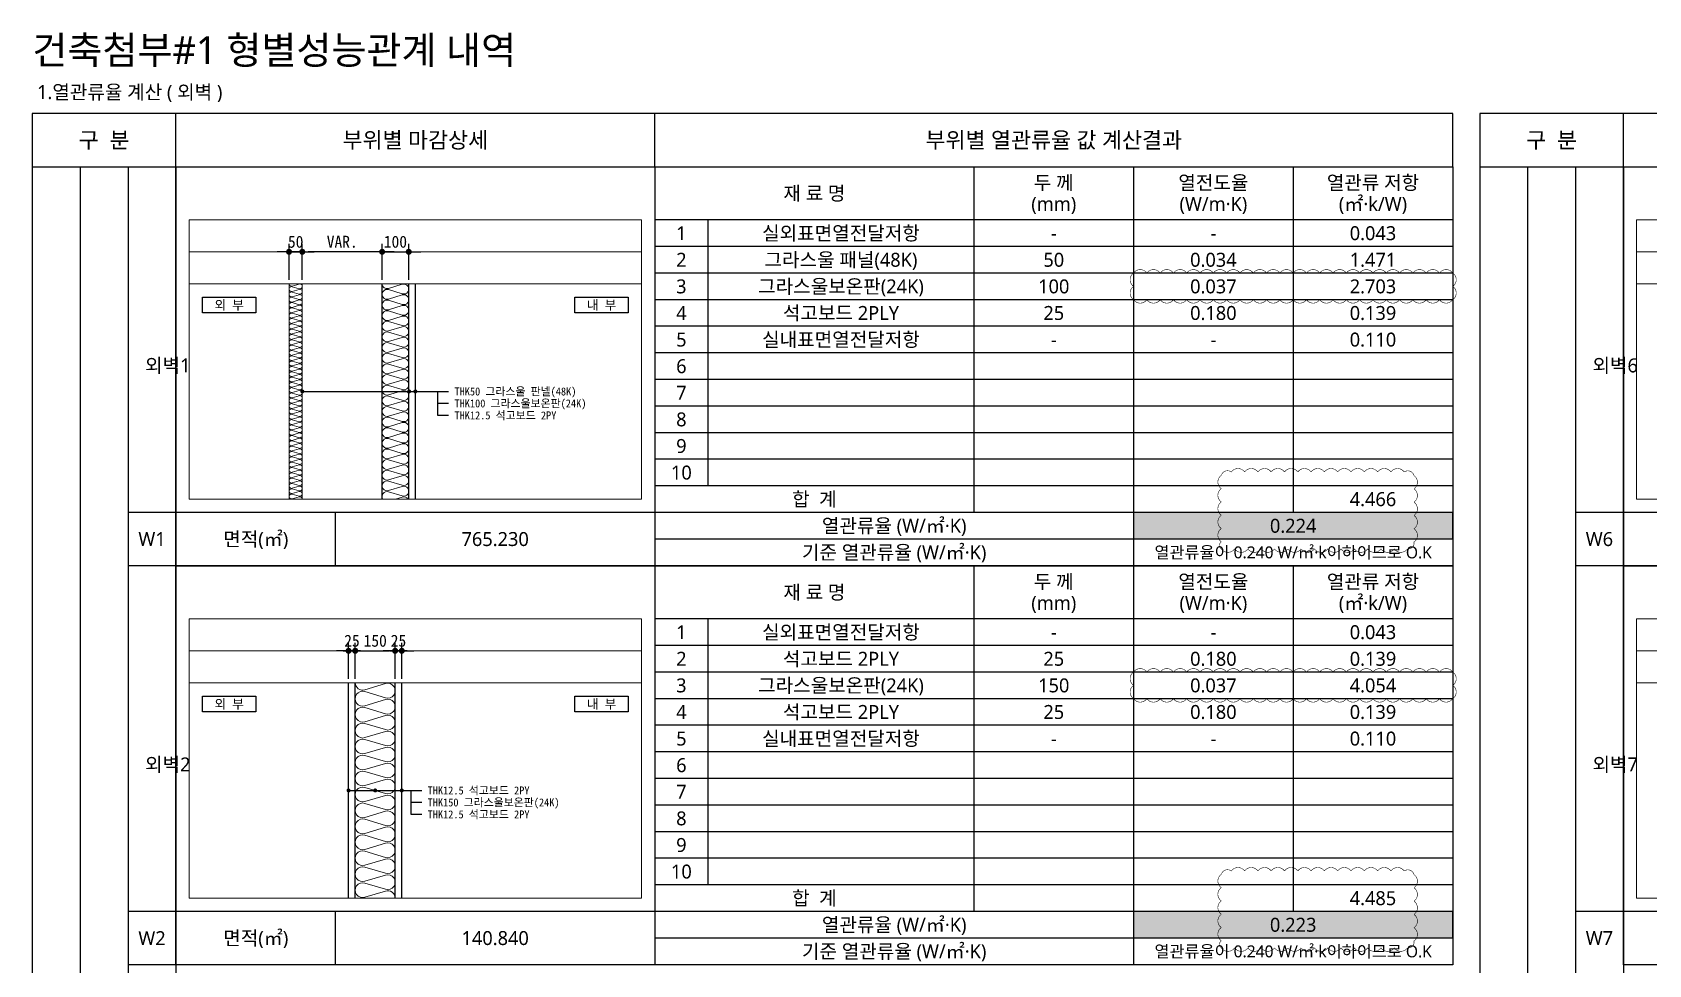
# Model space of a CAD drawing. Header units: millimetres. Extents: x 433 to 50040, y -8477 to -471.
# Drawn here: x 433 to 6510, y -3976 to -471 of the extents above; entities that cross this region are included whole.
import ezdxf
from ezdxf.enums import TextEntityAlignment as Align

# ---------------------------------------------------------------- set-up
doc = ezdxf.new("R2010")
doc.units = ezdxf.units.MM
doc.header["$MEASUREMENT"] = 0
doc.header["$PDSIZE"] = -10
doc.layers.get('0').update_dxf_attribs({"linetype": 'CONTINUOUS'})
doc.layers.get('Defpoints').update_dxf_attribs({"color": 153, "linetype": 'CONTINUOUS'})
doc.layers.add('2', color=4, linetype='CONTINUOUS')
doc.layers.add('RXANNOT', color=4, linetype='CONTINUOUS')
for name, color, linetype, lineweight in [('A-DIMS', 7, 'CONTINUOUS', 25), ('A-MKXS-LEAD', 7, 'CONTINUOUS', 25), ('A-MKXS-TEXT1', 3, 'CONTINUOUS', 25), ('A-MKXX-NAME', 3, 'CONTINUOUS', 25), ('A-MKXX-SYMB', 7, 'CONTINUOUS', 25), ('A-WAXM-DRYW', 4, 'CONTINUOUS', 25), ('A-WAXM-PANL', 6, 'CONTINUOUS', 20), ('A-XXXX-HATC', 8, 'CONTINUOUS', 18), ('A-XXXX-INSL2', 8, 'CONTINUOUS', 18), ('A-XXXX-TABL', 7, 'CONTINUOUS', 25), ('A-XXXX-TXT1', 3, 'CONTINUOUS', 25), ('REV-202205', 20, 'CONTINUOUS', 25)]:
    doc.layers.add(name, color=color, linetype=linetype, lineweight=lineweight)
doc.layers.add('A-XXXX-NPLT', color=144, linetype='CONTINUOUS', lineweight=15, plot=False)
doc.styles.add('HY울릉도L', font='')
doc.styles.add('돋움체', font='')
doc.styles.add('맑은고딕', font='malgun.ttf')
doc.styles.get('HY울릉도L').set_extended_font_data('HYwulM')
doc.styles.get('돋움체').set_extended_font_data('DotumChe')
doc.dimstyles.new('CDIM', dxfattribs={"dimtxt": 3, "dimasz": 1.5, "dimexe": 2, "dimexo": 1, "dimgap": 1, "dimtad": 1, "dimdec": 0, "dimrnd": 0.5, "dimzin": 0, "dimdsep": 32, "dimlunit": 6, "dimtxsty": 'HY울릉도L', "dimblk1": '_CIDOT', "dimblk2": '_CIDOT', "dimsah": 1, "dimcen": 5.5, "dimclrd": 2, "dimclre": 2, "dimclrt": 7, "dimadec": 0, "dimazin": 0, "dimtfac": 1, "dimtdec": 0, "dimtix": 1, "dimtmove": 2, "dimatfit": 1, "dimldrblk": '_CIDOT', "dimfxl": 1, "dimtolj": 1, "dimtzin": 0, "dimlwd": -1, "dimarcsym": 0})

# ---------------------------------------------------------------- blocks, each defined once
blk = doc.blocks.new('1')
at = {"layer": 'A-XXXX-HATC'}
h = blk.add_hatch(color=254, dxfattribs=at)
h.dxf.hatch_style = 1
h.paths.add_polyline_path([(3600, -1300), (4800, -1300), (4800, -1400), (3600, -1400)])
at = {"layer": 'A-XXXX-NPLT', "ltscale": 50}
for p, q in [((1750, -320), (50, -320)), ((1750, -440), (50, -440))]:
    blk.add_line(p, q, dxfattribs=at)
blk.add_lwpolyline([(1750, -1250), (50, -1250), (50, -200), (1750, -200)], close=True, dxfattribs=at)
at = {"layer": 'A-XXXX-TABL'}
for p, q in [((1800, 0), (1800, -1500)), ((3000, 0), (3000, -1300)), ((3600, 0), (3600, -1500)), ((4200, 0), (4200, -1300)), ((4800, -200), (1800, -200)), ((2000, -200), (2000, -1200)), ((4800, -300), (1800, -300)), ((4800, -400), (1800, -400)), ((4800, -500), (1800, -500)), ((4800, -600), (1800, -600)), ((4800, -700), (1800, -700)), ((4800, -800), (1800, -800)), ((4800, -900), (1800, -900)), ((4800, -1000), (1800, -1000)), ((4800, -1100), (1800, -1100)), ((4800, -1200), (1800, -1200)), ((4800, -1300), (0, -1300)), ((600, -1500), (600, -1300)), ((4800, -1400), (1800, -1400))]:
    blk.add_line(p, q, dxfattribs=at)
blk.add_lwpolyline([(4800, -1500), (0, -1500), (0, 0), (4800, 0)], close=True, dxfattribs=at)
at = {"layer": 'A-XXXX-TABL', "color": 2, "const_width": 5}
blk.add_lwpolyline([(3600, -1300), (4800, -1300), (4800, -1400), (3600, -1400)], close=True, dxfattribs=at)
at = {"layer": 'A-MKXX-NAME', "style": '맑은고딕'}
for s, p in [('두 께', (3300, -60)), ('열전도율', (3900, -60)), ('열관류 저항', (4500, -60)), ('재 료 명', (2400, -100)), ('(mm)', (3300, -140)), ('(W/m·K)', (3900, -140)), ('(㎡·k/W)', (4500, -140)), ('1', (1900, -250)), ('2', (1900, -350)), ('3', (1900, -450)), ('4', (1900, -550)), ('5', (1900, -650)), ('6', (1900, -750)), ('7', (1900, -850)), ('8', (1900, -950)), ('9', (1900, -1050)), ('10', (1900, -1150)), ('합  계', (2400, -1250)), ('열관류율 (W/㎡·K)', (2700, -1350)), ('면적(㎡)', (300, -1400)), ('기준 열관류율 (W/㎡·K)', (2700, -1450))]:
    blk.add_text(s, height=52.5, dxfattribs=at).set_placement(p, align=Align.MIDDLE_CENTER)
blk = doc.blocks.new('asdf')
at = {"layer": '2'}
blk.add_line((15396, -2604), (15396, -2071), dxfattribs=at)
at = {"layer": 'A-XXXX-TABL'}
for p, q in [((2596, -2604), (2596, -2071)), ((7396, -2604), (7396, -2071)), ((17106, -2604), (17106, -2071)), ((1156, -2604), (1156, -22604)), ((1636, -2604), (1636, -22604)), ((2116, -2604), (2116, -22604)), ((2596, -2604), (2596, -22604)), ((15666, -2604), (15666, -22604)), ((16146, -2604), (16146, -22604)), ((16626, -2604), (16626, -22604)), ((17106, -2604), (17106, -22604)), ((2596, -6071), (2116, -6071)), ((17106, -6071), (16626, -6071)), ((2596, -6604), (2116, -6604)), ((17106, -6604), (16626, -6604)), ((2596, -10071), (2116, -10071)), ((17106, -10071), (16626, -10071))]:
    blk.add_line(p, q, dxfattribs=at)
at = {"layer": 'A-XXXX-TABL', "color": 3}
for points in [[(15396, -2071), (1156, -2071), (1156, -2604), (15396, -2604)], [(29906, -2071), (15666, -2071), (15666, -2604), (29906, -2604)]]:
    blk.add_lwpolyline(points, close=True, dxfattribs=at)
at = {"layer": '2', "xscale": 2.666666666666639, "yscale": 2.666666666666639, "zscale": 2.666666666666639}
for p in [(2596, -2604), (17106, -2604), (2596, -6604), (17106, -6604)]:
    blk.add_blockref('1', p, dxfattribs=at)
at = {"layer": 'A-MKXX-NAME', "style": '맑은고딕'}
for s, p in [('구  분', (1876, -2337)), ('부위별 마감상세', (4996, -2337)), ('부위별 열관류율 값 계산결과', (11396, -2337)), ('구  분', (16386, -2337))]:
    blk.add_text(s, height=160, dxfattribs=at).set_placement(p, align=Align.MIDDLE_CENTER)
blk = doc.blocks.new('_CIDOT')
at = {"color": 0, "linetype": 'ByBlock'}
blk.add_line((2, 0), (-1, 0), dxfattribs=at)
at = {"color": 0, "linetype": 'ByBlock', "const_width": 0.5}
blk.add_lwpolyline([(-0.25, 0, 1), (0.25, 0, 1)], format="xyb", close=True, dxfattribs=at)
blk = doc.blocks.new('*D5')
at = {"layer": 'A-DIMS', "lineweight": -2, "transparency": 16777216}
for p, q in [((1398.5, -1401.5), (1398.5, -1266.5)), ((1448.5, -1401.5), (1448.5, -1266.5))]:
    blk.add_line(p, q, dxfattribs=at)
at = {"layer": 'A-DIMS', "transparency": 16777216}
for p, q in [((1376, -1296.5), (1353.5, -1296.5)), ((1398.5, -1296.5), (1448.5, -1296.5)), ((1471, -1296.5), (1493.5, -1296.5))]:
    blk.add_line(p, q, dxfattribs=at)
at = {"layer": 'Defpoints', "color": 0, "transparency": 16777216}
for p in [(1448.5, -1296.5), (1398.5, -1416.5), (1448.5, -1416.5)]:
    blk.add_point(p, dxfattribs=at)
at = {"layer": 'A-DIMS', "transparency": 16777216, "xscale": 22.5, "yscale": 22.5, "zscale": 22.5}
blk.add_blockref('_CIDOT', (1398.5, -1296.5), dxfattribs=at)
at = {"layer": 'A-DIMS', "transparency": 16777216, "xscale": 22.5, "yscale": 22.5, "zscale": 22.5, "rotation": 180}
blk.add_blockref('_CIDOT', (1448.5, -1296.5), dxfattribs=at)
at = {"layer": 'A-DIMS', "color": 3, "transparency": 16777216, "insert": (1423.5, -1259), "char_height": 45, "attachment_point": 5, "style": '돋움체'}
blk.add_mtext('\\A1;50', dxfattribs=at)
blk = doc.blocks.new('*D6')
at = {"layer": 'A-DIMS', "lineweight": -2, "transparency": 16777216}
for p, q in [((1748.5, -1401.5), (1748.5, -1266.5)), ((1848.5, -1401.5), (1848.5, -1266.5))]:
    blk.add_line(p, q, dxfattribs=at)
at = {"layer": 'A-DIMS', "transparency": 16777216}
for p, q in [((1726, -1296.5), (1703.5, -1296.5)), ((1748.5, -1296.5), (1848.5, -1296.5)), ((1871, -1296.5), (1893.5, -1296.5))]:
    blk.add_line(p, q, dxfattribs=at)
at = {"layer": 'Defpoints', "color": 0, "transparency": 16777216}
for p in [(1848.5, -1296.5), (1748.5, -1416.5), (1848.5, -1416.5)]:
    blk.add_point(p, dxfattribs=at)
at = {"layer": 'A-DIMS', "transparency": 16777216, "xscale": 22.5, "yscale": 22.5, "zscale": 22.5}
blk.add_blockref('_CIDOT', (1748.5, -1296.5), dxfattribs=at)
at = {"layer": 'A-DIMS', "transparency": 16777216, "xscale": 22.5, "yscale": 22.5, "zscale": 22.5, "rotation": 180}
blk.add_blockref('_CIDOT', (1848.5, -1296.5), dxfattribs=at)
at = {"layer": 'A-DIMS', "color": 3, "transparency": 16777216, "insert": (1798.5, -1259), "char_height": 45, "attachment_point": 5, "style": '돋움체'}
blk.add_mtext('\\A1;100', dxfattribs=at)
blk = doc.blocks.new('*D7')
at = {"layer": 'A-DIMS', "lineweight": -2, "transparency": 16777216}
for p, q in [((1448.5, -1401.5), (1448.5, -1266.5)), ((1748.5, -1401.5), (1748.5, -1266.5))]:
    blk.add_line(p, q, dxfattribs=at)
at = {"layer": 'A-DIMS', "transparency": 16777216}
blk.add_line((1726, -1296.5), (1471, -1296.5), dxfattribs=at)
at = {"layer": 'Defpoints', "color": 0, "transparency": 16777216}
for p in [(1448.5, -1296.5), (1448.5, -1416.5), (1748.5, -1416.5)]:
    blk.add_point(p, dxfattribs=at)
at = {"layer": 'A-DIMS', "transparency": 16777216, "xscale": 22.5, "yscale": 22.5, "zscale": 22.5, "rotation": 180}
blk.add_blockref('_CIDOT', (1448.5, -1296.5), dxfattribs=at)
at = {"layer": 'A-DIMS', "transparency": 16777216, "xscale": 22.5, "yscale": 22.5, "zscale": 22.5}
blk.add_blockref('_CIDOT', (1748.5, -1296.5), dxfattribs=at)
at = {"layer": 'A-DIMS', "color": 3, "transparency": 16777216, "insert": (1598.5, -1259), "char_height": 45, "attachment_point": 5, "style": '돋움체'}
blk.add_mtext('\\A1;VAR.', dxfattribs=at)
blk = doc.blocks.new('*D17')
at = {"layer": 'A-DIMS', "lineweight": -2, "transparency": 16777216}
for p, q in [((1647.5, -2901.5), (1647.5, -2766.5)), ((1797.5, -2901.5), (1797.5, -2766.5))]:
    blk.add_line(p, q, dxfattribs=at)
at = {"layer": 'A-DIMS', "transparency": 16777216}
blk.add_line((1670, -2796.5), (1775, -2796.5), dxfattribs=at)
at = {"layer": 'Defpoints', "color": 0, "transparency": 16777216}
for p in [(1797.5, -2796.5), (1647.5, -2916.5), (1797.5, -2916.5)]:
    blk.add_point(p, dxfattribs=at)
at = {"layer": 'A-DIMS', "transparency": 16777216, "xscale": 22.5, "yscale": 22.5, "zscale": 22.5, "rotation": 180}
blk.add_blockref('_CIDOT', (1647.5, -2796.5), dxfattribs=at)
at = {"layer": 'A-DIMS', "transparency": 16777216, "xscale": 22.5, "yscale": 22.5, "zscale": 22.5}
blk.add_blockref('_CIDOT', (1797.5, -2796.5), dxfattribs=at)
at = {"layer": 'A-DIMS', "color": 3, "transparency": 16777216, "insert": (1722.5, -2759), "char_height": 45, "attachment_point": 5, "style": '돋움체'}
blk.add_mtext('\\A1;150', dxfattribs=at)
blk = doc.blocks.new('*D18')
at = {"layer": 'A-DIMS', "lineweight": -2, "transparency": 16777216}
for p, q in [((1622.5, -2901.5), (1622.5, -2766.6)), ((1647.5, -2901.6), (1647.5, -2766.6))]:
    blk.add_line(p, q, dxfattribs=at)
at = {"layer": 'A-DIMS', "transparency": 16777216}
for p, q in [((1600, -2796.6), (1577.5, -2796.6)), ((1622.5, -2796.6), (1647.5, -2796.6)), ((1670, -2796.6), (1692.5, -2796.6))]:
    blk.add_line(p, q, dxfattribs=at)
at = {"layer": 'Defpoints', "color": 0, "transparency": 16777216}
for p in [(1647.5, -2796.6), (1622.5, -2916.5), (1647.5, -2916.6)]:
    blk.add_point(p, dxfattribs=at)
at = {"layer": 'A-DIMS', "transparency": 16777216, "xscale": 22.5, "yscale": 22.5, "zscale": 22.5}
blk.add_blockref('_CIDOT', (1622.5, -2796.6), dxfattribs=at)
at = {"layer": 'A-DIMS', "transparency": 16777216, "xscale": 22.5, "yscale": 22.5, "zscale": 22.5, "rotation": 180}
blk.add_blockref('_CIDOT', (1647.5, -2796.6), dxfattribs=at)
at = {"layer": 'A-DIMS', "color": 3, "transparency": 16777216, "insert": (1635, -2759), "char_height": 45, "attachment_point": 5, "style": '돋움체'}
blk.add_mtext('\\A1;25', dxfattribs=at)
blk = doc.blocks.new('*D19')
at = {"layer": 'A-DIMS', "lineweight": -2, "transparency": 16777216}
for p, q in [((1797.5, -2901.5), (1797.5, -2766.6)), ((1822.5, -2901.6), (1822.5, -2766.6))]:
    blk.add_line(p, q, dxfattribs=at)
at = {"layer": 'A-DIMS', "transparency": 16777216}
for p, q in [((1775, -2796.6), (1752.5, -2796.6)), ((1797.5, -2796.6), (1822.5, -2796.6)), ((1845, -2796.6), (1867.5, -2796.6))]:
    blk.add_line(p, q, dxfattribs=at)
at = {"layer": 'Defpoints', "color": 0, "transparency": 16777216}
for p in [(1822.5, -2796.6), (1797.5, -2916.5), (1822.5, -2916.6)]:
    blk.add_point(p, dxfattribs=at)
at = {"layer": 'A-DIMS', "transparency": 16777216, "xscale": 22.5, "yscale": 22.5, "zscale": 22.5}
blk.add_blockref('_CIDOT', (1797.5, -2796.6), dxfattribs=at)
at = {"layer": 'A-DIMS', "transparency": 16777216, "xscale": 22.5, "yscale": 22.5, "zscale": 22.5, "rotation": 180}
blk.add_blockref('_CIDOT', (1822.5, -2796.6), dxfattribs=at)
at = {"layer": 'A-DIMS', "color": 3, "transparency": 16777216, "insert": (1810, -2759), "char_height": 45, "attachment_point": 5, "style": '돋움체'}
blk.add_mtext('\\A1;25', dxfattribs=at)

msp = doc.modelspace()

# ---------------------------------------------------------------- linework, layer by layer
at = {"layer": 'A-MKXS-LEAD'}
for p, q in [((1448.5, -1821.5), (1998.5, -1821.5)), ((1958.5, -1911.5), (1958.5, -1821.5)), ((1998.5, -1866.5), (1958.5, -1866.5)), ((1998.5, -1911.5), (1958.5, -1911.5)), ((1622.5, -3321.5), (1897.5, -3321.5)), ((1857.5, -3411.5), (1857.5, -3321.5)), ((1897.5, -3366.5), (1857.5, -3366.5)), ((1897.5, -3411.5), (1857.5, -3411.5))]:
    msp.add_line(p, q, dxfattribs=at)
at = {"layer": 'A-MKXS-LEAD', "const_width": 7.5}
for points in [[(1444.7, -1821.5, 1), (1452.2, -1821.5, 1)], [(1846.1, -1821.5, 1), (1853.6, -1821.5, 1)], [(1869.7, -1821.5, 1), (1877.2, -1821.5, 1)], [(1618.7, -3321.5, 1), (1626.2, -3321.5, 1)], [(1718.7, -3321.5, 1), (1726.2, -3321.5, 1)], [(1818.7, -3321.5, 1), (1826.2, -3321.5, 1)]]:
    msp.add_lwpolyline(points, format="xyb", close=True, dxfattribs=at)
at = {"layer": 'A-MKXX-SYMB'}
for points in [[(1273.5, -1526.5), (1073.5, -1526.5), (1073.5, -1466.5), (1273.5, -1466.5)], [(2673.5, -1526.5), (2473.5, -1526.5), (2473.5, -1466.5), (2673.5, -1466.5)], [(1273.5, -3026.5), (1073.5, -3026.5), (1073.5, -2966.5), (1273.5, -2966.5)], [(2673.5, -3026.5), (2473.5, -3026.5), (2473.5, -2966.5), (2673.5, -2966.5)]]:
    msp.add_lwpolyline(points, close=True, dxfattribs=at)
at = {"layer": 'A-WAXM-DRYW'}
for p, q in [((1748.5, -2226.5), (1748.5, -1416.5)), ((1848.5, -2226.5), (1848.5, -1416.5)), ((1873.5, -2226.5), (1873.5, -1416.5)), ((1622.5, -3726.5), (1622.5, -2916.5)), ((1647.5, -3726.5), (1647.5, -2916.5)), ((1797.5, -3726.5), (1797.5, -2916.5)), ((1822.5, -3726.5), (1822.5, -2916.5))]:
    msp.add_line(p, q, dxfattribs=at)
at = {"layer": 'A-WAXM-PANL'}
for p, q in [((1398.5, -2226.5), (1398.5, -1416.5)), ((1448.5, -2226.5), (1448.5, -1416.5))]:
    msp.add_line(p, q, dxfattribs=at)
at = {"layer": 'A-XXXX-INSL2'}
for points in [[(1398.5, -1416.5, 0.509267), (1410.6, -1425.3), (1436.4, -1417.7, -1.37259), (1436.4, -1435.3), (1410.6, -1427.7, 1.37259), (1410.6, -1445.3), (1436.4, -1437.7, -1.37259), (1436.4, -1455.3), (1410.6, -1447.7, 1.37259), (1410.6, -1465.3), (1436.4, -1457.7, -1.37259), (1436.4, -1475.3), (1410.6, -1467.7, 1.37259), (1410.6, -1485.3), (1436.4, -1477.7, -1.37259), (1436.4, -1495.3), (1410.6, -1487.7, 1.37259), (1410.6, -1505.3), (1436.4, -1497.7, -1.37259), (1436.4, -1515.3), (1410.6, -1507.7, 1.37259), (1410.6, -1525.3), (1436.4, -1517.7, -1.37259), (1436.4, -1535.3), (1410.6, -1527.7, 1.37259), (1410.6, -1545.3), (1436.4, -1537.7, -1.37259), (1436.4, -1555.3), (1410.6, -1547.7, 1.37259), (1410.6, -1565.3), (1436.4, -1557.7, -1.37259), (1436.4, -1575.3), (1410.6, -1567.7, 1.37259), (1410.6, -1585.3), (1436.4, -1577.7, -1.37259), (1436.4, -1595.3), (1410.6, -1587.7, 1.37259), (1410.6, -1605.3), (1436.4, -1597.7, -1.37259), (1436.4, -1615.3), (1410.6, -1607.7, 1.37259), (1410.6, -1625.3), (1436.4, -1617.7, -1.37259), (1436.4, -1635.3), (1410.6, -1627.7, 1.37259), (1410.6, -1645.3), (1436.4, -1637.7, -1.37259), (1436.4, -1655.3), (1410.6, -1647.7, 1.37259), (1410.6, -1665.3), (1436.4, -1657.7, -1.37259), (1436.4, -1675.3), (1410.6, -1667.7, 1.37259), (1410.6, -1685.3), (1436.4, -1677.7, -1.37259), (1436.4, -1695.3), (1410.6, -1687.7, 1.37259), (1410.6, -1705.3), (1436.4, -1697.7, -1.37259), (1436.4, -1715.3), (1410.6, -1707.7, 1.37259), (1410.6, -1725.3), (1436.4, -1717.7, -1.37259), (1436.4, -1735.3), (1410.6, -1727.7, 1.37259), (1410.6, -1745.3), (1436.4, -1737.7, -1.37259), (1436.4, -1755.3), (1410.6, -1747.7, 1.37259), (1410.6, -1765.3), (1436.4, -1757.7, -1.37259), (1436.4, -1775.3), (1410.6, -1767.7, 1.37259), (1410.6, -1785.3), (1436.4, -1777.7, -1.37259), (1436.4, -1795.3), (1410.6, -1787.7, 1.37259), (1410.6, -1805.3), (1436.4, -1797.7, -1.37259), (1436.4, -1815.3), (1410.6, -1807.7, 1.37259), (1410.6, -1825.3), (1436.4, -1817.7, -1.37259), (1436.4, -1835.3), (1410.6, -1827.7, 1.37259), (1410.6, -1845.3), (1436.4, -1837.7, -1.37259), (1436.4, -1855.3), (1410.6, -1847.7, 1.37259), (1410.6, -1865.3), (1436.4, -1857.7, -1.37259), (1436.4, -1875.3), (1410.6, -1867.7, 1.37259), (1410.6, -1885.3), (1436.4, -1877.7, -1.37259), (1436.4, -1895.3), (1410.6, -1887.7, 1.37259), (1410.6, -1905.3), (1436.4, -1897.7, -1.37259), (1436.4, -1915.3), (1410.6, -1907.7, 1.37259), (1410.6, -1925.3), (1436.4, -1917.7, -1.37259), (1436.4, -1935.3), (1410.6, -1927.7, 1.37259), (1410.6, -1945.3), (1436.4, -1937.7, -1.37259), (1436.4, -1955.3), (1410.6, -1947.7, 1.37259), (1410.6, -1965.3), (1436.4, -1957.7, -1.37259), (1436.4, -1975.3), (1410.6, -1967.7, 1.37259), (1410.6, -1985.3), (1436.4, -1977.7, -1.37259), (1436.4, -1995.3), (1410.6, -1987.7, 1.37259), (1410.6, -2005.3), (1436.4, -1997.7, -1.37259), (1436.4, -2015.3), (1410.6, -2007.7, 1.37259), (1410.6, -2025.3), (1436.4, -2017.7, -1.37259), (1436.4, -2035.3), (1410.6, -2027.7, 1.37259), (1410.6, -2045.3), (1436.4, -2037.7, -1.37259), (1436.4, -2055.3), (1410.6, -2047.7, 1.37259), (1410.6, -2065.3), (1436.4, -2057.7, -1.37259), (1436.4, -2075.3), (1410.6, -2067.7, 1.37259), (1410.6, -2085.3), (1436.4, -2077.7, -1.37259), (1436.4, -2095.3), (1410.6, -2087.7, 1.37259), (1410.6, -2105.3), (1436.4, -2097.7, -1.37259), (1436.4, -2115.3), (1410.6, -2107.7, 1.37259), (1410.6, -2125.3), (1436.4, -2117.7, -1.37259), (1436.4, -2135.3), (1410.6, -2127.7, 1.37259), (1410.6, -2145.3), (1436.4, -2137.7, -1.37259), (1436.4, -2155.3), (1410.6, -2147.7, 1.37259), (1410.6, -2165.3), (1436.4, -2157.7, -1.37259), (1436.4, -2175.3), (1410.6, -2167.7, 1.37259), (1410.6, -2185.3), (1436.4, -2177.7, -1.37259), (1436.4, -2195.3), (1410.6, -2187.7, 1.37259), (1410.6, -2205.3), (1436.4, -2197.7, -1.37259), (1436.4, -2215.3), (1410.6, -2207.7, 1.37259), (1410.6, -2225.3), (1436.4, -2217.7, -0.508699), (1448.5, -2226.5, -0.508699)], [(1748.5, -1416.5, 0.509267), (1772.7, -1434.2), (1824.3, -1418.8, -1.37259), (1824.3, -1454.2), (1772.7, -1438.8, 1.37259), (1772.7, -1474.2), (1824.3, -1458.8, -1.37259), (1824.3, -1494.2), (1772.7, -1478.8, 1.37259), (1772.7, -1514.2), (1824.3, -1498.8, -1.37259), (1824.3, -1534.2), (1772.7, -1518.8, 1.37259), (1772.7, -1554.2), (1824.3, -1538.8, -1.37259), (1824.3, -1574.2), (1772.7, -1558.8, 1.37259), (1772.7, -1594.2), (1824.3, -1578.8, -1.37259), (1824.3, -1614.2), (1772.7, -1598.8, 1.37259), (1772.7, -1634.2), (1824.3, -1618.8, -1.37259), (1824.3, -1654.2), (1772.7, -1638.8, 1.37259), (1772.7, -1674.2), (1824.3, -1658.8, -1.37259), (1824.3, -1694.2), (1772.7, -1678.8, 1.37259), (1772.7, -1714.2), (1824.3, -1698.8, -1.37259), (1824.3, -1734.2), (1772.7, -1718.8, 1.37259), (1772.7, -1754.2), (1824.3, -1738.8, -1.37259), (1824.3, -1774.2), (1772.7, -1758.8, 1.37259), (1772.7, -1794.2), (1824.3, -1778.8, -1.37259), (1824.3, -1814.2), (1772.7, -1798.8, 1.37259), (1772.7, -1834.2), (1824.3, -1818.8, -1.37259), (1824.3, -1854.2), (1772.7, -1838.8, 1.37259), (1772.7, -1874.2), (1824.3, -1858.8, -1.37259), (1824.3, -1894.2), (1772.7, -1878.8, 1.37259), (1772.7, -1914.2), (1824.3, -1898.8, -1.37259), (1824.3, -1934.2), (1772.7, -1918.8, 1.37259), (1772.7, -1954.2), (1824.3, -1938.8, -1.37259), (1824.3, -1974.2), (1772.7, -1958.8, 1.37259), (1772.7, -1994.2), (1824.3, -1978.8, -1.37259), (1824.3, -2014.2), (1772.7, -1998.8, 1.37259), (1772.7, -2034.2), (1824.3, -2018.8, -1.37259), (1824.3, -2054.2), (1772.7, -2038.8, 1.37259), (1772.7, -2074.2), (1824.3, -2058.8, -1.37259), (1824.3, -2094.2), (1772.7, -2078.8, 1.37259), (1772.7, -2114.2), (1824.3, -2098.8, -1.37259), (1824.3, -2134.2), (1772.7, -2118.8, 1.37259), (1772.7, -2154.2), (1824.3, -2138.8, -1.37259), (1824.3, -2174.2), (1772.7, -2158.8, 1.37259), (1772.7, -2194.2), (1824.3, -2178.8, -1.37259), (1824.3, -2214.2), (1772.7, -2198.8, 0.703234), (1751.4, -2226.5, 0.703234)], [(1798.5, -2226.5), (1824.3, -2218.8, -0.340595), (1845.6, -2226.5)], [(1647.5, -2916.5, 0.509267), (1683.8, -2943), (1761.1, -2920, -1.37259), (1761.1, -2973), (1683.8, -2950, 1.37259), (1683.8, -3003), (1761.1, -2980, -1.37259), (1761.1, -3033), (1683.8, -3010, 1.37259), (1683.8, -3063), (1761.1, -3040, -1.37259), (1761.1, -3093), (1683.8, -3070, 1.37259), (1683.8, -3123), (1761.1, -3100, -1.37259), (1761.1, -3153), (1683.8, -3130, 1.37259), (1683.8, -3183), (1761.1, -3160, -1.37259), (1761.1, -3213), (1683.8, -3190, 1.37259), (1683.8, -3243), (1761.1, -3220, -1.37259), (1761.1, -3273), (1683.8, -3250, 1.37259), (1683.8, -3303), (1761.1, -3280, -1.37259), (1761.1, -3333), (1683.8, -3310, 1.37259), (1683.8, -3363), (1761.1, -3340, -1.37259), (1761.1, -3393), (1683.8, -3370, 1.37259), (1683.8, -3423), (1761.1, -3400, -1.37259), (1761.1, -3453), (1683.8, -3430, 1.37259), (1683.8, -3483), (1761.1, -3460, -1.37259), (1761.1, -3513), (1683.8, -3490, 1.37259), (1683.8, -3543), (1761.1, -3520, -1.37259), (1761.1, -3573), (1683.8, -3550, 1.37259), (1683.8, -3603), (1761.1, -3580, -1.37259), (1761.1, -3633), (1683.8, -3610, 1.37259), (1683.8, -3663), (1761.1, -3640, -1.37259), (1761.1, -3693), (1683.8, -3670, 1.37259), (1683.8, -3723), (1761.1, -3700, -0.508699), (1797.5, -3726.5, -0.508699)]]:
    msp.add_lwpolyline(points, format="xyb", dxfattribs=at)
at = {"layer": 'A-XXXX-TABL'}
for p, q in [((973.5, -2476.5), (793.5, -2476.5)), ((6414.8, -2476.5), (6234.8, -2476.5)), ((973.5, -3976.5), (793.5, -3976.5))]:
    msp.add_line(p, q, dxfattribs=at)
at = {"layer": 'REV-202205', "const_width": 2}
for points in [[(4573.5, -1476.5, 0.520567), (4623.5, -1476.5, 0.520567), (4673.5, -1476.5, 0.520567), (4723.5, -1476.5, 0.520567), (4773.5, -1476.5, 0.520567), (4823.5, -1476.5, 0.520567), (4873.5, -1476.5, 0.520567), (4923.5, -1476.5, 0.520567), (4973.5, -1476.5, 0.520567), (5023.5, -1476.5, 0.520567), (5073.5, -1476.5, 0.520567), (5123.5, -1476.5, 0.520567), (5173.5, -1476.5, 0.520567), (5223.5, -1476.5, 0.520567), (5273.5, -1476.5, 0.520567), (5323.5, -1476.5, 0.520567), (5373.5, -1476.5, 0.520567), (5423.5, -1476.5, 0.520567), (5473.5, -1476.5, 0.520567), (5523.5, -1476.5, 0.520567), (5573.5, -1476.5, 0.520567), (5623.5, -1476.5, 0.520567), (5673.5, -1476.5, 0.520567), (5723.5, -1476.5, 0.520567), (5773.5, -1476.5, 0.520567), (5773.5, -1426.5, 0.520567), (5773.5, -1376.5, 0.520567), (5723.5, -1376.5, 0.520567), (5673.5, -1376.5, 0.520567), (5623.5, -1376.5, 0.520567), (5573.5, -1376.5, 0.520567), (5523.5, -1376.5, 0.520567), (5473.5, -1376.5, 0.520567), (5423.5, -1376.5, 0.520567), (5373.5, -1376.5, 0.520567), (5323.5, -1376.5, 0.520567), (5273.5, -1376.5, 0.520567), (5223.5, -1376.5, 0.520567), (5173.5, -1376.5, 0.520567), (5123.5, -1376.5, 0.520567), (5073.5, -1376.5, 0.520567), (5023.5, -1376.5, 0.520567), (4973.5, -1376.5, 0.520567), (4923.5, -1376.5, 0.520567), (4873.5, -1376.5, 0.520567), (4823.5, -1376.5, 0.520567), (4773.5, -1376.5, 0.520567), (4723.5, -1376.5, 0.520567), (4673.5, -1376.5, 0.520567), (4623.5, -1376.5, 0.520567), (4573.5, -1376.5, 0.520567), (4573.5, -1426.5, 0.520567)], [(4903.4, -2413.3, 0.520567), (4953.4, -2413.3, 0.520567), (5003.4, -2413.3, 0.520567), (5053.4, -2413.3, 0.520567), (5103.4, -2413.3, 0.520567), (5153.4, -2413.3, 0.520567), (5203.4, -2413.3, 0.520567), (5253.4, -2413.3, 0.520567), (5303.4, -2413.3, 0.520567), (5353.4, -2413.3, 0.520567), (5403.4, -2413.3, 0.520567), (5453.4, -2413.3, 0.520567), (5503.4, -2413.3, 0.520567), (5553.4, -2413.3, 0.520567), (5603.4, -2413.3, 0.520567), (5627.6, -2387.6, 0.520567), (5627.6, -2337.6, 0.520567), (5627.6, -2287.6, 0.520567), (5627.6, -2237.6, 0.520567), (5627.6, -2187.6, 0.520567), (5627.6, -2137.6, 0.520567), (5590.9, -2124.3, 0.520567), (5540.9, -2124.3, 0.520567), (5490.9, -2124.3, 0.520567), (5440.9, -2124.3, 0.520567), (5390.9, -2124.3, 0.520567), (5340.9, -2124.3, 0.520567), (5290.9, -2124.3, 0.520567), (5240.9, -2124.3, 0.520567), (5190.9, -2124.3, 0.520567), (5140.9, -2124.3, 0.520567), (5090.9, -2124.3, 0.520567), (5040.9, -2124.3, 0.520567), (4990.9, -2124.3, 0.520567), (4940.9, -2124.3, 0.520567), (4903.4, -2136.8, 0.520567), (4903.4, -2186.8, 0.520567), (4903.4, -2236.8, 0.520567), (4903.4, -2286.8, 0.520567), (4903.4, -2336.8, 0.520567), (4903.4, -2386.8, 0.520567)], [(4573.5, -2976.5, 0.520567), (4623.5, -2976.5, 0.520567), (4673.5, -2976.5, 0.520567), (4723.5, -2976.5, 0.520567), (4773.5, -2976.5, 0.520567), (4823.5, -2976.5, 0.520567), (4873.5, -2976.5, 0.520567), (4923.5, -2976.5, 0.520567), (4973.5, -2976.5, 0.520567), (5023.5, -2976.5, 0.520567), (5073.5, -2976.5, 0.520567), (5123.5, -2976.5, 0.520567), (5173.5, -2976.5, 0.520567), (5223.5, -2976.5, 0.520567), (5273.5, -2976.5, 0.520567), (5323.5, -2976.5, 0.520567), (5373.5, -2976.5, 0.520567), (5423.5, -2976.5, 0.520567), (5473.5, -2976.5, 0.520567), (5523.5, -2976.5, 0.520567), (5573.5, -2976.5, 0.520567), (5623.5, -2976.5, 0.520567), (5673.5, -2976.5, 0.520567), (5723.5, -2976.5, 0.520567), (5773.5, -2976.5, 0.520567), (5773.5, -2926.5, 0.520567), (5773.5, -2876.5, 0.520567), (5723.5, -2876.5, 0.520567), (5673.5, -2876.5, 0.520567), (5623.5, -2876.5, 0.520567), (5573.5, -2876.5, 0.520567), (5523.5, -2876.5, 0.520567), (5473.5, -2876.5, 0.520567), (5423.5, -2876.5, 0.520567), (5373.5, -2876.5, 0.520567), (5323.5, -2876.5, 0.520567), (5273.5, -2876.5, 0.520567), (5223.5, -2876.5, 0.520567), (5173.5, -2876.5, 0.520567), (5123.5, -2876.5, 0.520567), (5073.5, -2876.5, 0.520567), (5023.5, -2876.5, 0.520567), (4973.5, -2876.5, 0.520567), (4923.5, -2876.5, 0.520567), (4873.5, -2876.5, 0.520567), (4823.5, -2876.5, 0.520567), (4773.5, -2876.5, 0.520567), (4723.5, -2876.5, 0.520567), (4673.5, -2876.5, 0.520567), (4623.5, -2876.5, 0.520567), (4573.5, -2876.5, 0.520567), (4573.5, -2926.5, 0.520567)], [(4903.4, -3913.3, 0.520567), (4953.4, -3913.3, 0.520567), (5003.4, -3913.3, 0.520567), (5053.4, -3913.3, 0.520567), (5103.4, -3913.3, 0.520567), (5153.4, -3913.3, 0.520567), (5203.4, -3913.3, 0.520567), (5253.4, -3913.3, 0.520567), (5303.4, -3913.3, 0.520567), (5353.4, -3913.3, 0.520567), (5403.4, -3913.3, 0.520567), (5453.4, -3913.3, 0.520567), (5503.4, -3913.3, 0.520567), (5553.4, -3913.3, 0.520567), (5603.4, -3913.3, 0.520567), (5627.6, -3887.6, 0.520567), (5627.6, -3837.6, 0.520567), (5627.6, -3787.6, 0.520567), (5627.6, -3737.6, 0.520567), (5627.6, -3687.6, 0.520567), (5627.6, -3637.6, 0.520567), (5590.9, -3624.3, 0.520567), (5540.9, -3624.3, 0.520567), (5490.9, -3624.3, 0.520567), (5440.9, -3624.3, 0.520567), (5390.9, -3624.3, 0.520567), (5340.9, -3624.3, 0.520567), (5290.9, -3624.3, 0.520567), (5240.9, -3624.3, 0.520567), (5190.9, -3624.3, 0.520567), (5140.9, -3624.3, 0.520567), (5090.9, -3624.3, 0.520567), (5040.9, -3624.3, 0.520567), (4990.9, -3624.3, 0.520567), (4940.9, -3624.3, 0.520567), (4903.4, -3636.8, 0.520567), (4903.4, -3686.8, 0.520567), (4903.4, -3736.8, 0.520567), (4903.4, -3786.8, 0.520567), (4903.4, -3836.8, 0.520567), (4903.4, -3886.8, 0.520567)]]:
    msp.add_lwpolyline(points, format="xyb", close=True, dxfattribs=at)

# ---------------------------------------------------------------- block references
at = {"layer": 'RXANNOT', "xscale": 0.3750000000000039, "yscale": 0.3750000000000039, "zscale": 0.3750000000000039}
msp.add_blockref('asdf', (0, 0), dxfattribs=at)

# ---------------------------------------------------------------- texts
at = {"layer": 'A-MKXS-TEXT1', "style": '돋움체'}
for s, p in [('THK50 그라스울 판넬(48K)', (2020.4, -1821.5)), ('THK100 그라스울보온판(24K)', (2020.4, -1866.5)), ('THK12.5 석고보드 2PY', (2020.4, -1911.5)), ('THK12.5 석고보드 2PY', (1919.4, -3321.5)), ('THK150 그라스울보온판(24K)', (1919.4, -3366.5)), ('THK12.5 석고보드 2PY', (1919.4, -3411.5))]:
    msp.add_text(s, height=30, dxfattribs=at).set_placement(p, align=Align.MIDDLE_LEFT)
at = {"layer": 'A-MKXX-NAME', "style": '맑은고딕'}
msp.add_text(' 1.열관류율 계산 ( 외벽 )', height=52.5, dxfattribs=at).set_placement((433.5, -696), align=Align.MIDDLE_LEFT)
at = {"layer": 'A-MKXX-NAME'}
for s, height, style, p in [('실외표면열전달저항', 52.5, '맑은고딕', (3473.5, -1226.5)), ('0.043', 52.5, '맑은고딕', (5473.5, -1226.5)), ('-', 52.5, '맑은고딕', (4273.5, -1226.5)), ('-', 52.5, '맑은고딕', (4873.5, -1226.5)), ('그라스울 패널(48K)', 52.5, '맑은고딕', (3473.5, -1326.5)), ('50', 52.5, '맑은고딕', (4273.5, -1326.5)), ('0.034', 52.5, '맑은고딕', (4873.5, -1326.5)), ('1.471', 52.5, '맑은고딕', (5473.5, -1326.5)), ('그라스울보온판(24K)', 52.5, '맑은고딕', (3473.5, -1426.5)), ('100', 52.5, '맑은고딕', (4273.5, -1426.5)), ('0.037', 52.5, '맑은고딕', (4873.5, -1426.5)), ('2.703', 52.5, '맑은고딕', (5473.5, -1426.5)), ('외 부', 35, '돋움체', (1173.5, -1496.5)), ('내 부', 35, '돋움체', (2573.5, -1496.5)), ('석고보드 2PLY', 52.5, '맑은고딕', (3473.5, -1526.5)), ('25', 52.5, '맑은고딕', (4273.5, -1526.5)), ('0.180', 52.5, '맑은고딕', (4873.5, -1526.5)), ('0.139', 52.5, '맑은고딕', (5473.5, -1526.5)), ('실내표면열전달저항', 52.5, '맑은고딕', (3473.5, -1626.5)), ('-', 52.5, '맑은고딕', (4273.5, -1626.5)), ('-', 52.5, '맑은고딕', (4873.5, -1626.5)), ('0.110', 52.5, '맑은고딕', (5473.5, -1626.5)), ('4.466', 52.5, '맑은고딕', (5473.5, -2226.5)), ('열관류율이 0.240 W/㎡·k이하이므로 O.K', 45, '맑은고딕', (5173.5, -2426.5)), ('실외표면열전달저항', 52.5, '맑은고딕', (3473.5, -2726.5)), ('-', 52.5, '맑은고딕', (4273.5, -2726.5)), ('-', 52.5, '맑은고딕', (4873.5, -2726.5)), ('0.043', 52.5, '맑은고딕', (5473.5, -2726.5)), ('석고보드 2PLY', 52.5, '맑은고딕', (3473.5, -2826.5)), ('25', 52.5, '맑은고딕', (4273.5, -2826.5)), ('0.180', 52.5, '맑은고딕', (4873.5, -2826.5)), ('0.139', 52.5, '맑은고딕', (5473.5, -2826.5)), ('그라스울보온판(24K)', 52.5, '맑은고딕', (3473.5, -2926.5)), ('150', 52.5, '맑은고딕', (4273.5, -2926.5)), ('0.037', 52.5, '맑은고딕', (4873.5, -2926.5)), ('4.054', 52.5, '맑은고딕', (5473.5, -2926.5)), ('외 부', 35, '돋움체', (1173.5, -2996.5)), ('내 부', 35, '돋움체', (2573.5, -2996.5)), ('석고보드 2PLY', 52.5, '맑은고딕', (3473.5, -3026.5)), ('25', 52.5, '맑은고딕', (4273.5, -3026.5)), ('0.180', 52.5, '맑은고딕', (4873.5, -3026.5)), ('0.139', 52.5, '맑은고딕', (5473.5, -3026.5)), ('실내표면열전달저항', 52.5, '맑은고딕', (3473.5, -3126.5)), ('-', 52.5, '맑은고딕', (4273.5, -3126.5)), ('-', 52.5, '맑은고딕', (4873.5, -3126.5)), ('0.110', 52.5, '맑은고딕', (5473.5, -3126.5)), ('4.485', 52.5, '맑은고딕', (5473.5, -3726.5)), ('열관류율이 0.240 W/㎡·k이하이므로 O.K', 45, '맑은고딕', (5173.5, -3926.5))]:
    msp.add_text(s, height=height, dxfattribs=dict(at, style=style)).set_placement(p, align=Align.MIDDLE_CENTER)
at = {"layer": 'A-MKXX-NAME', "color": 1, "style": '맑은고딕'}
for s, p in [('0.224', (5173.5, -2326.5)), ('0.223', (5173.5, -3826.5))]:
    msp.add_text(s, height=52.5, dxfattribs=at).set_placement(p, align=Align.MIDDLE_CENTER)
at = {"layer": 'A-MKXX-NAME', "style": '맑은고딕'}
for s, p in [('W1', (883.5, -2376.5)), ('765.230', (2173.5, -2376.5)), ('W6', (6324.8, -2376.5)), ('W2', (883.5, -3876.5)), ('140.840', (2173.5, -3876.5)), ('W7', (6324.8, -3876.5))]:
    msp.add_text(s, height=52.5, dxfattribs=at).set_placement(p, align=Align.MIDDLE)
at = {"layer": 'A-MKXX-NAME', "char_height": 52.5, "attachment_point": 4, "style": '맑은고딕'}
for s, insert in [('외벽1', (857.2, -1726.5)), ('외벽6', (6298.5, -1726.5)), ('외벽2', (857.2, -3226.5)), ('외벽7', (6298.5, -3226.5))]:
    msp.add_mtext_dynamic_manual_height_columns(s, width=52.5, gutter_width=1026.9, heights=[494], dxfattribs=dict(at, insert=insert))
at = {"layer": 'A-XXXX-TXT1', "style": '맑은고딕'}
msp.add_text('건축첨부#1 형별성능관계 내역', height=105, dxfattribs=at).set_placement((433.5, -538.5), align=Align.MIDDLE_LEFT)

# ---------------------------------------------------------------- dimensions: what is measured, and where the dimension line sits
at = {"layer": 'A-DIMS'}
for base, p1, p2, picture, middle in [((1448.5, -1296.5), (1398.5, -1416.5), (1448.5, -1416.5), '*D5', (1423.5, -1259)), ((1848.5, -1296.5), (1748.5, -1416.5), (1848.5, -1416.5), '*D6', (1798.5, -1259)), ((1647.5, -2796.6), (1622.5, -2916.5), (1647.5, -2916.6), '*D18', (1635, -2759)), ((1797.5, -2796.5), (1647.5, -2916.5), (1797.5, -2916.5), '*D17', (1722.5, -2759)), ((1822.5, -2796.6), (1797.5, -2916.5), (1822.5, -2916.6), '*D19', (1810, -2759))]:
    dim = msp.add_linear_dim(base=base, p1=p1, p2=p2, dimstyle='CDIM', override={"dimscale": 15, "dimtxsty": '돋움체', "dimclrd": 256, "dimclre": 256, "dimclrt": 3}, dxfattribs=at)
    dim.commit()
    dim.dimension.update_dxf_attribs({"geometry": picture, "text_midpoint": middle})
dim = msp.add_linear_dim(base=(1448.5, -1296.5), p1=(1748.5, -1416.5), p2=(1448.5, -1416.5), text='VAR.', dimstyle='CDIM', override={"dimscale": 15, "dimtxsty": '돋움체', "dimclrd": 256, "dimclre": 256, "dimclrt": 3}, dxfattribs=at)
dim.commit()
dim.dimension.update_dxf_attribs({"geometry": '*D7', "text_midpoint": (1598.5, -1259)})

doc.saveas('drawing.dxf')
